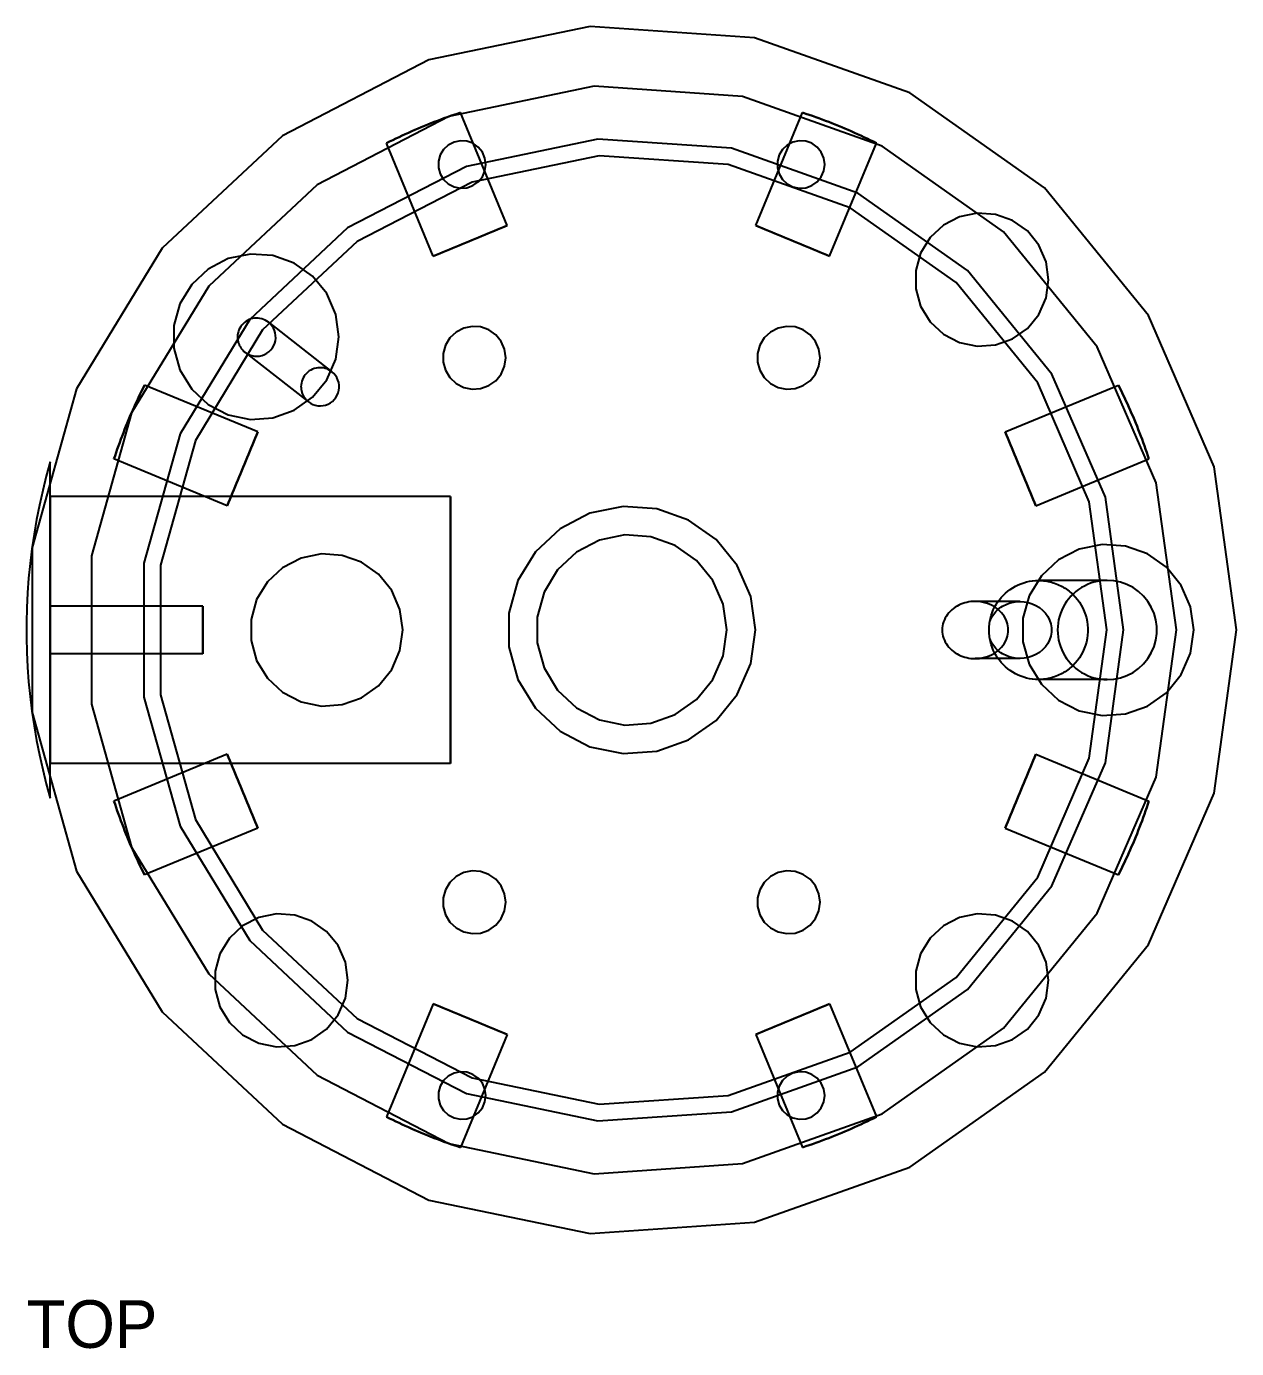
# Model space of a CAD drawing. Header units: millimetres. Extents: x 0 to 278, y -49 to 180.
# Drawn here: x 0 to 63.5, y 86.5 to 155.9 of the extents above; entities that cross this region are included whole.
import ezdxf

# ---------------------------------------------------------------- set-up
doc = ezdxf.new("R2010")
doc.units = ezdxf.units.MM
doc.layers.add('TOP_HIDDEN', color=8, linetype='CONTINUOUS')
doc.layers.add('TOP_VISIBLE', color=7, linetype='Continuous')

msp = doc.modelspace()

# ---------------------------------------------------------------- linework, layer by layer
at = {"layer": 'TOP_HIDDEN'}
for points in [[(63.498, 124.176), (62.32, 132.742), (58.875, 140.673), (53.419, 147.38), (46.355, 152.366), (38.207, 155.262), (29.581, 155.852), (21.115, 154.093), (13.438, 150.115), (7.119, 144.213), (2.626, 136.825), (0.293, 128.499), (0.293, 119.853), (2.626, 111.527), (7.119, 104.139), (13.438, 98.237), (21.115, 94.259), (29.581, 92.5), (38.207, 93.09), (46.355, 95.986), (53.419, 100.972), (58.875, 107.679), (62.32, 115.61), (63.498, 124.176)], [(60.348, 124.176), (59.287, 131.892), (56.184, 139.036), (51.269, 145.078), (44.905, 149.57), (37.566, 152.178), (29.796, 152.709), (22.17, 151.125), (15.255, 147.541), (9.562, 142.225), (5.515, 135.57), (3.414, 128.07), (3.414, 120.282), (5.515, 112.782), (9.562, 106.127), (15.255, 100.811), (22.17, 97.227), (29.796, 95.643), (37.566, 96.174), (44.905, 98.782), (51.269, 103.274), (56.184, 109.316), (59.287, 116.46), (60.348, 124.176)], [(60.348, 124.176), (59.287, 131.892), (56.184, 139.036), (51.269, 145.078), (44.905, 149.57), (37.566, 152.178), (29.796, 152.709), (22.17, 151.125), (15.255, 147.541), (9.562, 142.225), (5.515, 135.57), (3.414, 128.07), (3.414, 120.282), (5.515, 112.782), (9.562, 106.127), (15.255, 100.811), (22.17, 97.227), (29.796, 95.643), (37.566, 96.174), (44.905, 98.782), (51.269, 103.274), (56.184, 109.316), (59.287, 116.46), (60.348, 124.176)], [(60.348, 124.176), (59.287, 131.892), (56.184, 139.036), (51.269, 145.078), (44.905, 149.57), (37.566, 152.178), (29.796, 152.709), (22.17, 151.125), (15.255, 147.541), (9.562, 142.225), (5.515, 135.57), (3.414, 128.07), (3.414, 120.282), (5.515, 112.782), (9.562, 106.127), (15.255, 100.811), (22.17, 97.227), (29.796, 95.643), (37.566, 96.174), (44.905, 98.782), (51.269, 103.274), (56.184, 109.316), (59.287, 116.46), (60.348, 124.176)], [(60.348, 124.176), (59.287, 131.892), (56.184, 139.036), (51.269, 145.078), (44.905, 149.57), (37.566, 152.178), (29.796, 152.709), (22.17, 151.125), (15.255, 147.541), (9.562, 142.225), (5.515, 135.57), (3.414, 128.07), (3.414, 120.282), (5.515, 112.782), (9.562, 106.127), (15.255, 100.811), (22.17, 97.227), (29.796, 95.643), (37.566, 96.174), (44.905, 98.782), (51.269, 103.274), (56.184, 109.316), (59.287, 116.46), (60.348, 124.176)], [(60.348, 124.176), (59.287, 131.892), (56.184, 139.036), (51.269, 145.078), (44.905, 149.57), (37.566, 152.178), (29.796, 152.709), (22.17, 151.125), (15.255, 147.541), (9.562, 142.225), (5.515, 135.57), (3.414, 128.07), (3.414, 120.282), (5.515, 112.782), (9.562, 106.127), (15.255, 100.811), (22.17, 97.227), (29.796, 95.643), (37.566, 96.174), (44.905, 98.782), (51.269, 103.274), (56.184, 109.316), (59.287, 116.46), (60.348, 124.176)], [(60.348, 124.176), (59.287, 131.892), (56.184, 139.036), (51.269, 145.078), (44.905, 149.57), (37.566, 152.178), (29.796, 152.709), (22.17, 151.125), (15.255, 147.541), (9.562, 142.225), (5.515, 135.57), (3.414, 128.07), (3.414, 120.282), (5.515, 112.782), (9.562, 106.127), (15.255, 100.811), (22.17, 97.227), (29.796, 95.643), (37.566, 96.174), (44.905, 98.782), (51.269, 103.274), (56.184, 109.316), (59.287, 116.46), (60.348, 124.176)], [(22.773, 151.331), (22.599, 151.273), (22.426, 151.214), (22.254, 151.154), (22.081, 151.093), (21.91, 151.031), (21.738, 150.967), (21.567, 150.903), (21.397, 150.837), (21.226, 150.77), (21.057, 150.703), (20.887, 150.634), (20.719, 150.564), (20.55, 150.493), (20.382, 150.421), (20.215, 150.348), (20.048, 150.273), (19.881, 150.198), (19.715, 150.122), (19.549, 150.044), (19.384, 149.966), (19.22, 149.886), (19.056, 149.806), (18.892, 149.724)], [(18.892, 149.724), (19.056, 149.806), (19.22, 149.886), (19.384, 149.966), (19.549, 150.044), (19.715, 150.122), (19.881, 150.198), (20.048, 150.273), (20.215, 150.348), (20.382, 150.421), (20.55, 150.493), (20.719, 150.564), (20.887, 150.634), (21.057, 150.703), (21.226, 150.77), (21.397, 150.837), (21.567, 150.903), (21.738, 150.967), (21.91, 151.031), (22.081, 151.093), (22.254, 151.154), (22.426, 151.214), (22.599, 151.273), (22.773, 151.331)], [(25.23, 145.397), (22.773, 151.331)], [(38.265, 145.397), (40.723, 151.331)], [(44.603, 149.724), (44.439, 149.806), (44.275, 149.886), (44.111, 149.966), (43.946, 150.044), (43.78, 150.122), (43.614, 150.198), (43.448, 150.273), (43.281, 150.348), (43.113, 150.421), (42.945, 150.493), (42.777, 150.564), (42.608, 150.634), (42.439, 150.703), (42.269, 150.77), (42.099, 150.837), (41.928, 150.903), (41.757, 150.967), (41.586, 151.031), (41.414, 151.093), (41.242, 151.154), (41.069, 151.214), (40.896, 151.273), (40.723, 151.331)], [(40.723, 151.331), (40.896, 151.273), (41.069, 151.214), (41.242, 151.154), (41.414, 151.093), (41.586, 151.031), (41.757, 150.967), (41.928, 150.903), (42.099, 150.837), (42.269, 150.77), (42.439, 150.703), (42.608, 150.634), (42.777, 150.564), (42.945, 150.493), (43.113, 150.421), (43.281, 150.348), (43.448, 150.273), (43.614, 150.198), (43.78, 150.122), (43.946, 150.044), (44.111, 149.966), (44.275, 149.886), (44.439, 149.806), (44.603, 149.724)], [(57.573, 124.176), (56.615, 131.143), (53.813, 137.594), (49.375, 143.05), (43.629, 147.106), (37.002, 149.461), (29.985, 149.941), (23.099, 148.51), (16.855, 145.274), (11.715, 140.474), (8.061, 134.465), (6.163, 127.692), (6.163, 120.659), (8.061, 113.887), (11.715, 107.878), (16.855, 103.078), (23.099, 99.842), (29.985, 98.411), (37.002, 98.891), (43.629, 101.246), (49.375, 105.302), (53.813, 110.758), (56.615, 117.208), (57.573, 124.176)], [(57.573, 124.176), (56.615, 131.143), (53.813, 137.594), (49.375, 143.05), (43.629, 147.106), (37.002, 149.461), (29.985, 149.941), (23.099, 148.51), (16.855, 145.274), (11.715, 140.474), (8.061, 134.465), (6.163, 127.692), (6.163, 120.659), (8.061, 113.887), (11.715, 107.878), (16.855, 103.078), (23.099, 99.842), (29.985, 98.411), (37.002, 98.891), (43.629, 101.246), (49.375, 105.302), (53.813, 110.758), (56.615, 117.208), (57.573, 124.176)], [(57.573, 124.176), (56.615, 131.143), (53.813, 137.594), (49.375, 143.05), (43.629, 147.106), (37.002, 149.461), (29.985, 149.941), (23.099, 148.51), (16.855, 145.274), (11.715, 140.474), (8.061, 134.465), (6.163, 127.692), (6.163, 120.659), (8.061, 113.887), (11.715, 107.878), (16.855, 103.078), (23.099, 99.842), (29.985, 98.411), (37.002, 98.891), (43.629, 101.246), (49.375, 105.302), (53.813, 110.758), (56.615, 117.208), (57.573, 124.176)], [(57.573, 124.176), (56.615, 131.143), (53.813, 137.594), (49.375, 143.05), (43.629, 147.106), (37.002, 149.461), (29.985, 149.941), (23.099, 148.51), (16.855, 145.274), (11.715, 140.474), (8.061, 134.465), (6.163, 127.692), (6.163, 120.659), (8.061, 113.887), (11.715, 107.878), (16.855, 103.078), (23.099, 99.842), (29.985, 98.411), (37.002, 98.891), (43.629, 101.246), (49.375, 105.302), (53.813, 110.758), (56.615, 117.208), (57.573, 124.176)], [(21.35, 143.79), (18.892, 149.724)], [(24.105, 148.608), (24.059, 148.945), (23.923, 149.257), (23.708, 149.522), (23.43, 149.718), (23.109, 149.832), (22.77, 149.855), (22.436, 149.786), (22.134, 149.629), (21.885, 149.397), (21.709, 149.106), (21.617, 148.778), (21.617, 148.438), (21.709, 148.11), (21.885, 147.819), (22.134, 147.587), (22.436, 147.43), (22.77, 147.361), (23.109, 147.384), (23.43, 147.498), (23.708, 147.694), (23.923, 147.959), (24.059, 148.271), (24.105, 148.608)], [(41.89, 148.608), (41.844, 148.945), (41.708, 149.257), (41.493, 149.522), (41.215, 149.718), (40.894, 149.832), (40.555, 149.855), (40.222, 149.786), (39.919, 149.629), (39.671, 149.397), (39.494, 149.106), (39.402, 148.778), (39.402, 148.438), (39.494, 148.11), (39.671, 147.819), (39.919, 147.587), (40.222, 147.43), (40.555, 147.361), (40.894, 147.384), (41.215, 147.498), (41.493, 147.694), (41.708, 147.959), (41.844, 148.271), (41.89, 148.608)], [(42.145, 143.79), (44.603, 149.724)], [(56.698, 124.176), (55.772, 130.907), (53.065, 137.14), (48.777, 142.41), (43.226, 146.329), (36.824, 148.604), (30.045, 149.068), (23.392, 147.685), (17.359, 144.559), (12.394, 139.922), (8.863, 134.116), (7.03, 127.573), (7.03, 120.779), (8.863, 114.236), (12.394, 108.43), (17.359, 103.793), (23.392, 100.667), (30.045, 99.284), (36.824, 99.748), (43.226, 102.023), (48.777, 105.942), (53.065, 111.212), (55.772, 117.445), (56.698, 124.176)], [(56.698, 124.176), (55.772, 130.907), (53.065, 137.14), (48.777, 142.41), (43.226, 146.329), (36.824, 148.604), (30.045, 149.068), (23.392, 147.685), (17.359, 144.559), (12.394, 139.922), (8.863, 134.116), (7.03, 127.573), (7.03, 120.779), (8.863, 114.236), (12.394, 108.43), (17.359, 103.793), (23.392, 100.667), (30.045, 99.284), (36.824, 99.748), (43.226, 102.023), (48.777, 105.942), (53.065, 111.212), (55.772, 117.445), (56.698, 124.176)], [(53.632, 142.561), (53.503, 143.505), (53.123, 144.379), (52.521, 145.119), (51.743, 145.668), (50.844, 145.988), (49.894, 146.053), (48.96, 145.859), (48.114, 145.42), (47.417, 144.77), (46.922, 143.955), (46.665, 143.037), (46.665, 142.084), (46.922, 141.166), (47.417, 140.352), (48.114, 139.701), (48.96, 139.263), (49.894, 139.069), (50.844, 139.134), (51.743, 139.453), (52.521, 140.003), (53.123, 140.742), (53.503, 141.616), (53.632, 142.561)], [(25.23, 145.397), (25.062, 145.327), (24.893, 145.258), (24.724, 145.188), (24.556, 145.118), (24.387, 145.048), (24.218, 144.978), (24.05, 144.908), (23.881, 144.838), (23.712, 144.768), (23.543, 144.699), (23.375, 144.629), (23.206, 144.559), (23.037, 144.489), (22.869, 144.419), (22.7, 144.349), (22.531, 144.279), (22.362, 144.209), (22.194, 144.139), (22.025, 144.07), (21.856, 144), (21.688, 143.93), (21.519, 143.86), (21.35, 143.79)], [(21.35, 143.79), (21.519, 143.86), (21.688, 143.93), (21.856, 144), (22.025, 144.07), (22.194, 144.139), (22.362, 144.209), (22.531, 144.279), (22.7, 144.349), (22.869, 144.419), (23.037, 144.489), (23.206, 144.559), (23.375, 144.629), (23.543, 144.699), (23.712, 144.768), (23.881, 144.838), (24.05, 144.908), (24.218, 144.978), (24.387, 145.048), (24.556, 145.118), (24.724, 145.188), (24.893, 145.258), (25.062, 145.327), (25.23, 145.397)], [(42.145, 143.79), (41.976, 143.86), (41.808, 143.93), (41.639, 144), (41.47, 144.07), (41.302, 144.139), (41.133, 144.209), (40.964, 144.279), (40.795, 144.349), (40.627, 144.419), (40.458, 144.489), (40.289, 144.559), (40.121, 144.629), (39.952, 144.699), (39.783, 144.768), (39.614, 144.838), (39.446, 144.908), (39.277, 144.978), (39.108, 145.048), (38.94, 145.118), (38.771, 145.188), (38.602, 145.258), (38.433, 145.327), (38.265, 145.397)], [(38.265, 145.397), (38.433, 145.327), (38.602, 145.258), (38.771, 145.188), (38.94, 145.118), (39.108, 145.048), (39.277, 144.978), (39.446, 144.908), (39.614, 144.838), (39.783, 144.768), (39.952, 144.699), (40.121, 144.629), (40.289, 144.559), (40.458, 144.489), (40.627, 144.419), (40.795, 144.349), (40.964, 144.279), (41.133, 144.209), (41.302, 144.139), (41.47, 144.07), (41.639, 144), (41.808, 143.93), (41.976, 143.86), (42.145, 143.79)], [(16.397, 139.568), (16.236, 140.741), (15.764, 141.828), (15.016, 142.747), (14.049, 143.43), (12.932, 143.827), (11.75, 143.907), (10.591, 143.666), (9.539, 143.121), (8.673, 142.313), (8.057, 141.301), (7.738, 140.16), (7.738, 138.975), (8.057, 137.834), (8.673, 136.822), (9.539, 136.014), (10.591, 135.469), (11.75, 135.228), (12.932, 135.309), (14.049, 135.705), (15.016, 136.388), (15.764, 137.307), (16.236, 138.394), (16.397, 139.568)], [(12.694, 140.331), (16.024, 137.73)], [(25.148, 138.465), (25.086, 138.911), (24.907, 139.323), (24.624, 139.671), (24.257, 139.93), (23.833, 140.081), (23.385, 140.112), (22.945, 140.02), (22.546, 139.813), (22.218, 139.507), (21.984, 139.123), (21.863, 138.69), (21.863, 138.241), (21.984, 137.808), (22.218, 137.424), (22.546, 137.117), (22.945, 136.911), (23.385, 136.819), (23.833, 136.85), (24.257, 137), (24.624, 137.26), (24.907, 137.608), (25.086, 138.02), (25.148, 138.465)], [(41.648, 138.465), (41.586, 138.911), (41.407, 139.323), (41.124, 139.671), (40.757, 139.93), (40.333, 140.081), (39.885, 140.112), (39.445, 140.02), (39.046, 139.813), (38.718, 139.507), (38.484, 139.123), (38.363, 138.69), (38.363, 138.241), (38.484, 137.808), (38.718, 137.424), (39.046, 137.117), (39.445, 136.911), (39.885, 136.819), (40.333, 136.85), (40.757, 137), (41.124, 137.26), (41.407, 137.608), (41.586, 138.02), (41.648, 138.465)], [(11.463, 138.755), (14.793, 136.154)], [(16.024, 137.73), (15.945, 137.786), (15.86, 137.834), (15.772, 137.874), (15.68, 137.905), (15.585, 137.927), (15.489, 137.939), (15.392, 137.943), (15.295, 137.937), (15.199, 137.921), (15.105, 137.897), (15.014, 137.863), (14.926, 137.821), (14.843, 137.77), (14.766, 137.712), (14.694, 137.646), (14.629, 137.573), (14.572, 137.495), (14.522, 137.412), (14.481, 137.324), (14.449, 137.232), (14.425, 137.138), (14.411, 137.042), (14.406, 136.945)], [(14.793, 136.154), (14.906, 136.077), (15.028, 136.016), (15.158, 135.973), (15.292, 135.948), (15.429, 135.941), (15.565, 135.952), (15.698, 135.982), (15.826, 136.03), (15.947, 136.096), (16.057, 136.176), (16.155, 136.272), (16.239, 136.379), (16.308, 136.498), (16.359, 136.624), (16.394, 136.756), (16.409, 136.892), (16.406, 137.029), (16.385, 137.164), (16.345, 137.295), (16.288, 137.419), (16.214, 137.534), (16.126, 137.638), (16.024, 137.73)], [(4.592, 133.151), (4.65, 133.324), (4.709, 133.497), (4.769, 133.67), (4.831, 133.842), (4.893, 134.014), (4.956, 134.185), (5.021, 134.356), (5.086, 134.527), (5.153, 134.697), (5.221, 134.867), (5.29, 135.036), (5.36, 135.205), (5.431, 135.374), (5.503, 135.541), (5.576, 135.709), (5.65, 135.876), (5.726, 136.043), (5.802, 136.209), (5.879, 136.374), (5.958, 136.539), (6.037, 136.704), (6.118, 136.868), (6.2, 137.031)], [(6.2, 137.031), (6.118, 136.868), (6.037, 136.704), (5.958, 136.539), (5.879, 136.374), (5.802, 136.209), (5.726, 136.043), (5.65, 135.876), (5.576, 135.709), (5.503, 135.541), (5.431, 135.374), (5.36, 135.205), (5.29, 135.036), (5.221, 134.867), (5.153, 134.697), (5.086, 134.527), (5.021, 134.356), (4.956, 134.185), (4.893, 134.014), (4.831, 133.842), (4.769, 133.67), (4.709, 133.497), (4.65, 133.324), (4.592, 133.151)], [(12.134, 134.573), (6.2, 137.031)], [(14.406, 136.945), (14.407, 136.905), (14.41, 136.865), (14.414, 136.826), (14.419, 136.787), (14.426, 136.748), (14.435, 136.709), (14.445, 136.671), (14.456, 136.633), (14.469, 136.595), (14.484, 136.559), (14.5, 136.522), (14.517, 136.487), (14.536, 136.452), (14.556, 136.418), (14.578, 136.385), (14.6, 136.352), (14.624, 136.321), (14.65, 136.29), (14.676, 136.261), (14.704, 136.232), (14.732, 136.205), (14.762, 136.179), (14.793, 136.154)], [(51.362, 134.573), (57.296, 137.031)], [(57.296, 137.031), (57.377, 136.868), (57.458, 136.704), (57.537, 136.539), (57.616, 136.374), (57.693, 136.209), (57.77, 136.043), (57.845, 135.876), (57.919, 135.709), (57.992, 135.541), (58.064, 135.374), (58.135, 135.205), (58.205, 135.036), (58.274, 134.867), (58.342, 134.697), (58.409, 134.527), (58.474, 134.356), (58.539, 134.185), (58.602, 134.014), (58.665, 133.842), (58.726, 133.67), (58.786, 133.497), (58.845, 133.324), (58.903, 133.151)], [(58.903, 133.151), (58.845, 133.324), (58.786, 133.497), (58.726, 133.67), (58.665, 133.842), (58.602, 134.014), (58.539, 134.185), (58.474, 134.356), (58.409, 134.527), (58.342, 134.697), (58.274, 134.867), (58.205, 135.036), (58.135, 135.205), (58.064, 135.374), (57.992, 135.541), (57.919, 135.709), (57.845, 135.876), (57.77, 136.043), (57.693, 136.209), (57.616, 136.374), (57.537, 136.539), (57.458, 136.704), (57.377, 136.868), (57.296, 137.031)], [(10.526, 130.693), (10.596, 130.862), (10.666, 131.031), (10.736, 131.199), (10.806, 131.368), (10.876, 131.537), (10.946, 131.705), (11.015, 131.874), (11.085, 132.043), (11.155, 132.212), (11.225, 132.38), (11.295, 132.549), (11.365, 132.718), (11.435, 132.886), (11.505, 133.055), (11.574, 133.224), (11.644, 133.392), (11.714, 133.561), (11.784, 133.73), (11.854, 133.899), (11.924, 134.067), (11.994, 134.236), (12.064, 134.405), (12.134, 134.573)], [(12.134, 134.573), (12.064, 134.405), (11.994, 134.236), (11.924, 134.067), (11.854, 133.899), (11.784, 133.73), (11.714, 133.561), (11.644, 133.392), (11.574, 133.224), (11.505, 133.055), (11.435, 132.886), (11.365, 132.718), (11.295, 132.549), (11.225, 132.38), (11.155, 132.212), (11.085, 132.043), (11.015, 131.874), (10.946, 131.705), (10.876, 131.537), (10.806, 131.368), (10.736, 131.199), (10.666, 131.031), (10.596, 130.862), (10.526, 130.693)], [(51.362, 134.573), (51.432, 134.405), (51.501, 134.236), (51.571, 134.067), (51.641, 133.899), (51.711, 133.73), (51.781, 133.561), (51.851, 133.392), (51.921, 133.224), (51.991, 133.055), (52.061, 132.886), (52.13, 132.718), (52.2, 132.549), (52.27, 132.38), (52.34, 132.212), (52.41, 132.043), (52.48, 131.874), (52.55, 131.705), (52.62, 131.537), (52.689, 131.368), (52.759, 131.199), (52.829, 131.031), (52.899, 130.862), (52.969, 130.693)], [(52.969, 130.693), (52.899, 130.862), (52.829, 131.031), (52.759, 131.199), (52.689, 131.368), (52.62, 131.537), (52.55, 131.705), (52.48, 131.874), (52.41, 132.043), (52.34, 132.212), (52.27, 132.38), (52.2, 132.549), (52.13, 132.718), (52.061, 132.886), (51.991, 133.055), (51.921, 133.224), (51.851, 133.392), (51.781, 133.561), (51.711, 133.73), (51.641, 133.899), (51.571, 134.067), (51.501, 134.236), (51.432, 134.405), (51.362, 134.573)], [(1.248, 132.997), (1.041, 132.248), (0.852, 131.494), (0.683, 130.735), (0.531, 129.973), (0.399, 129.207), (0.285, 128.438), (0.19, 127.667), (0.114, 126.893), (0.057, 126.118), (0.019, 125.342), (0, 124.565), (0, 123.787), (0.019, 123.01), (0.057, 122.234), (0.114, 121.459), (0.19, 120.685), (0.285, 119.914), (0.399, 119.145), (0.531, 118.379), (0.683, 117.617), (0.852, 116.858), (1.041, 116.104), (1.248, 115.355)], [(1.248, 132.997), (1.041, 132.248), (0.852, 131.494), (0.683, 130.735), (0.531, 129.973), (0.399, 129.207), (0.285, 128.438), (0.19, 127.667), (0.114, 126.893), (0.057, 126.118), (0.019, 125.342), (0, 124.565), (0, 123.787), (0.019, 123.01), (0.057, 122.234), (0.114, 121.459), (0.19, 120.685), (0.285, 119.914), (0.399, 119.145), (0.531, 118.379), (0.683, 117.617), (0.852, 116.858), (1.041, 116.104), (1.248, 115.355)], [(1.248, 115.355), (1.248, 132.997)], [(1.248, 115.355), (1.248, 132.997)], [(10.526, 130.693), (4.592, 133.151)], [(52.969, 130.693), (58.903, 133.151)], [(1.248, 117.176), (1.248, 117.785), (1.248, 118.393), (1.248, 119.002), (1.248, 119.611), (1.248, 120.219), (1.248, 120.828), (1.248, 121.437), (1.248, 122.046), (1.248, 122.654), (1.248, 123.263), (1.248, 123.872), (1.248, 124.48), (1.248, 125.089), (1.248, 125.698), (1.248, 126.306), (1.248, 126.915), (1.248, 127.524), (1.248, 128.133), (1.248, 128.741), (1.248, 129.35), (1.248, 129.959), (1.248, 130.567), (1.248, 131.176)], [(1.248, 131.176), (1.248, 130.567), (1.248, 129.959), (1.248, 129.35), (1.248, 128.741), (1.248, 128.133), (1.248, 127.524), (1.248, 126.915), (1.248, 126.306), (1.248, 125.698), (1.248, 125.089), (1.248, 124.48), (1.248, 123.872), (1.248, 123.263), (1.248, 122.654), (1.248, 122.046), (1.248, 121.437), (1.248, 120.828), (1.248, 120.219), (1.248, 119.611), (1.248, 119.002), (1.248, 118.393), (1.248, 117.785), (1.248, 117.176)], [(22.248, 131.176), (1.248, 131.176)], [(22.248, 117.176), (22.248, 117.785), (22.248, 118.393), (22.248, 119.002), (22.248, 119.611), (22.248, 120.219), (22.248, 120.828), (22.248, 121.437), (22.248, 122.046), (22.248, 122.654), (22.248, 123.263), (22.248, 123.872), (22.248, 124.48), (22.248, 125.089), (22.248, 125.698), (22.248, 126.306), (22.248, 126.915), (22.248, 127.524), (22.248, 128.133), (22.248, 128.741), (22.248, 129.35), (22.248, 129.959), (22.248, 130.567), (22.248, 131.176)], [(22.248, 131.176), (22.248, 130.567), (22.248, 129.959), (22.248, 129.35), (22.248, 128.741), (22.248, 128.133), (22.248, 127.524), (22.248, 126.915), (22.248, 126.306), (22.248, 125.698), (22.248, 125.089), (22.248, 124.48), (22.248, 123.872), (22.248, 123.263), (22.248, 122.654), (22.248, 122.046), (22.248, 121.437), (22.248, 120.828), (22.248, 120.219), (22.248, 119.611), (22.248, 119.002), (22.248, 118.393), (22.248, 117.785), (22.248, 117.176)], [(38.248, 124.176), (38.007, 125.93), (37.301, 127.553), (36.184, 128.926), (34.738, 129.947), (33.07, 130.54), (31.304, 130.661), (29.571, 130.301), (27.999, 129.486), (26.705, 128.278), (25.786, 126.766), (25.308, 125.061), (25.308, 123.291), (25.786, 121.586), (26.705, 120.074), (27.999, 118.866), (29.571, 118.051), (31.304, 117.691), (33.07, 117.812), (34.738, 118.405), (36.184, 119.426), (37.301, 120.799), (38.007, 122.422), (38.248, 124.176)], [(38.248, 124.176), (38.007, 125.93), (37.301, 127.553), (36.184, 128.926), (34.738, 129.947), (33.07, 130.54), (31.304, 130.661), (29.571, 130.301), (27.999, 129.486), (26.705, 128.278), (25.786, 126.766), (25.308, 125.061), (25.308, 123.291), (25.786, 121.586), (26.705, 120.074), (27.999, 118.866), (29.571, 118.051), (31.304, 117.691), (33.07, 117.812), (34.738, 118.405), (36.184, 119.426), (37.301, 120.799), (38.007, 122.422), (38.248, 124.176)], [(36.748, 124.176), (36.562, 125.525), (36.02, 126.774), (35.16, 127.83), (34.048, 128.615), (32.765, 129.071), (31.406, 129.164), (30.073, 128.887), (28.864, 128.261), (27.869, 127.331), (27.162, 126.168), (26.794, 124.857), (26.794, 123.495), (27.162, 122.184), (27.869, 121.021), (28.864, 120.091), (30.073, 119.465), (31.406, 119.188), (32.765, 119.281), (34.048, 119.737), (35.16, 120.522), (36.02, 121.578), (36.562, 122.827), (36.748, 124.176)], [(61.248, 124.176), (61.081, 125.39), (60.593, 126.514), (59.819, 127.465), (58.818, 128.171), (57.663, 128.582), (56.441, 128.665), (55.241, 128.416), (54.153, 127.852), (53.257, 127.016), (52.62, 125.969), (52.29, 124.789), (52.29, 123.563), (52.62, 122.383), (53.257, 121.336), (54.153, 120.5), (55.241, 119.936), (56.441, 119.686), (57.663, 119.77), (58.818, 120.18), (59.819, 120.887), (60.593, 121.838), (61.081, 122.962), (61.248, 124.176)], [(50.549, 124.623), (50.581, 124.778), (50.622, 124.93), (50.672, 125.08), (50.731, 125.226), (50.799, 125.368), (50.876, 125.506), (50.96, 125.639), (51.053, 125.767), (51.153, 125.889), (51.26, 126.005), (51.374, 126.114), (51.495, 126.215), (51.622, 126.31), (51.754, 126.396), (51.891, 126.474), (52.032, 126.544), (52.178, 126.605), (52.327, 126.657), (52.479, 126.699), (52.633, 126.733), (52.789, 126.757), (52.946, 126.771), (53.104, 126.776)], [(53.104, 126.776), (53.19, 126.775), (53.277, 126.77), (53.363, 126.763), (53.449, 126.753), (53.534, 126.74), (53.619, 126.724), (53.704, 126.705), (53.787, 126.684), (53.87, 126.66), (53.953, 126.633), (54.034, 126.603), (54.114, 126.571), (54.193, 126.535), (54.271, 126.498), (54.347, 126.457), (54.423, 126.415), (54.496, 126.369), (54.568, 126.322), (54.639, 126.271), (54.708, 126.219), (54.775, 126.164), (54.84, 126.107), (54.903, 126.048)], [(56.712, 126.776), (53.104, 126.776)], [(49.784, 125.676), (49.673, 125.673), (49.563, 125.664), (49.454, 125.649), (49.345, 125.627), (49.238, 125.6), (49.133, 125.566), (49.03, 125.526), (48.929, 125.481), (48.831, 125.429), (48.737, 125.371), (48.647, 125.308), (48.561, 125.238), (48.48, 125.163), (48.404, 125.083), (48.334, 124.997), (48.271, 124.907), (48.215, 124.812), (48.166, 124.712), (48.125, 124.61), (48.093, 124.504), (48.07, 124.396), (48.056, 124.286), (48.051, 124.176)], [(49.784, 122.676), (50.004, 122.688), (50.222, 122.725), (50.434, 122.786), (50.638, 122.871), (50.83, 122.981), (51.006, 123.114), (51.163, 123.269), (51.296, 123.445), (51.401, 123.64), (51.474, 123.848), (51.511, 124.066), (51.511, 124.286), (51.474, 124.504), (51.401, 124.712), (51.296, 124.907), (51.163, 125.083), (51.006, 125.238), (50.83, 125.371), (50.638, 125.481), (50.434, 125.566), (50.222, 125.627), (50.004, 125.664), (49.784, 125.676)], [(52.136, 125.676), (49.784, 125.676)], [(50.549, 124.623), (50.582, 124.705), (50.618, 124.785), (50.659, 124.864), (50.706, 124.938), (50.756, 125.011), (50.811, 125.08), (50.87, 125.146), (50.931, 125.209), (50.997, 125.267), (51.066, 125.322), (51.137, 125.374), (51.212, 125.421), (51.288, 125.466), (51.367, 125.505), (51.448, 125.54), (51.53, 125.572), (51.614, 125.599), (51.699, 125.623), (51.786, 125.641), (51.873, 125.656), (51.96, 125.667), (52.048, 125.672), (52.136, 125.676)], [(52.136, 125.676), (52.351, 125.654), (52.563, 125.62), (52.769, 125.556), (52.964, 125.467), (53.152, 125.361), (53.315, 125.221), (53.466, 125.068), (53.589, 124.891), (53.684, 124.699), (53.759, 124.497), (53.786, 124.283), (53.786, 124.069), (53.759, 123.855), (53.684, 123.653), (53.589, 123.461), (53.466, 123.284), (53.315, 123.131), (53.152, 122.991), (52.964, 122.885), (52.769, 122.796), (52.563, 122.731), (52.351, 122.698), (52.136, 122.676)], [(1.248, 122.926), (1.248, 123.035), (1.248, 123.143), (1.248, 123.252), (1.248, 123.361), (1.248, 123.469), (1.248, 123.578), (1.248, 123.687), (1.248, 123.796), (1.248, 123.904), (1.248, 124.013), (1.248, 124.122), (1.248, 124.23), (1.248, 124.339), (1.248, 124.448), (1.248, 124.556), (1.248, 124.665), (1.248, 124.774), (1.248, 124.883), (1.248, 124.991), (1.248, 125.1), (1.248, 125.209), (1.248, 125.317), (1.248, 125.426)], [(1.248, 125.426), (1.248, 125.317), (1.248, 125.209), (1.248, 125.1), (1.248, 124.991), (1.248, 124.883), (1.248, 124.774), (1.248, 124.665), (1.248, 124.556), (1.248, 124.448), (1.248, 124.339), (1.248, 124.23), (1.248, 124.122), (1.248, 124.013), (1.248, 123.904), (1.248, 123.796), (1.248, 123.687), (1.248, 123.578), (1.248, 123.469), (1.248, 123.361), (1.248, 123.252), (1.248, 123.143), (1.248, 123.035), (1.248, 122.926)], [(1.248, 122.926), (1.248, 123.035), (1.248, 123.143), (1.248, 123.252), (1.248, 123.361), (1.248, 123.469), (1.248, 123.578), (1.248, 123.687), (1.248, 123.796), (1.248, 123.904), (1.248, 124.013), (1.248, 124.122), (1.248, 124.23), (1.248, 124.339), (1.248, 124.448), (1.248, 124.556), (1.248, 124.665), (1.248, 124.774), (1.248, 124.883), (1.248, 124.991), (1.248, 125.1), (1.248, 125.209), (1.248, 125.317), (1.248, 125.426)], [(1.248, 125.426), (1.248, 125.317), (1.248, 125.209), (1.248, 125.1), (1.248, 124.991), (1.248, 124.883), (1.248, 124.774), (1.248, 124.665), (1.248, 124.556), (1.248, 124.448), (1.248, 124.339), (1.248, 124.23), (1.248, 124.122), (1.248, 124.013), (1.248, 123.904), (1.248, 123.796), (1.248, 123.687), (1.248, 123.578), (1.248, 123.469), (1.248, 123.361), (1.248, 123.252), (1.248, 123.143), (1.248, 123.035), (1.248, 122.926)], [(9.248, 125.426), (1.248, 125.426)], [(9.248, 125.426), (1.248, 125.426)], [(9.248, 122.926), (9.248, 123.035), (9.248, 123.143), (9.248, 123.252), (9.248, 123.361), (9.248, 123.469), (9.248, 123.578), (9.248, 123.687), (9.248, 123.796), (9.248, 123.904), (9.248, 124.013), (9.248, 124.122), (9.248, 124.23), (9.248, 124.339), (9.248, 124.448), (9.248, 124.556), (9.248, 124.665), (9.248, 124.774), (9.248, 124.883), (9.248, 124.991), (9.248, 125.1), (9.248, 125.209), (9.248, 125.317), (9.248, 125.426)], [(9.248, 125.426), (9.248, 125.317), (9.248, 125.209), (9.248, 125.1), (9.248, 124.991), (9.248, 124.883), (9.248, 124.774), (9.248, 124.665), (9.248, 124.556), (9.248, 124.448), (9.248, 124.339), (9.248, 124.23), (9.248, 124.122), (9.248, 124.013), (9.248, 123.904), (9.248, 123.796), (9.248, 123.687), (9.248, 123.578), (9.248, 123.469), (9.248, 123.361), (9.248, 123.252), (9.248, 123.143), (9.248, 123.035), (9.248, 122.926)], [(9.248, 122.926), (9.248, 123.035), (9.248, 123.143), (9.248, 123.252), (9.248, 123.361), (9.248, 123.469), (9.248, 123.578), (9.248, 123.687), (9.248, 123.796), (9.248, 123.904), (9.248, 124.013), (9.248, 124.122), (9.248, 124.23), (9.248, 124.339), (9.248, 124.448), (9.248, 124.556), (9.248, 124.665), (9.248, 124.774), (9.248, 124.883), (9.248, 124.991), (9.248, 125.1), (9.248, 125.209), (9.248, 125.317), (9.248, 125.426)], [(9.248, 125.426), (9.248, 125.317), (9.248, 125.209), (9.248, 125.1), (9.248, 124.991), (9.248, 124.883), (9.248, 124.774), (9.248, 124.665), (9.248, 124.556), (9.248, 124.448), (9.248, 124.339), (9.248, 124.23), (9.248, 124.122), (9.248, 124.013), (9.248, 123.904), (9.248, 123.796), (9.248, 123.687), (9.248, 123.578), (9.248, 123.469), (9.248, 123.361), (9.248, 123.252), (9.248, 123.143), (9.248, 123.035), (9.248, 122.926)], [(50.516, 124.176), (50.516, 124.195), (50.516, 124.215), (50.516, 124.235), (50.517, 124.254), (50.517, 124.274), (50.518, 124.293), (50.519, 124.313), (50.52, 124.332), (50.521, 124.351), (50.522, 124.371), (50.524, 124.39), (50.525, 124.41), (50.527, 124.429), (50.528, 124.449), (50.53, 124.468), (50.532, 124.488), (50.534, 124.507), (50.536, 124.526), (50.539, 124.546), (50.541, 124.565), (50.544, 124.584), (50.546, 124.604), (50.549, 124.623)], [(48.051, 124.176), (48.056, 124.066), (48.07, 123.956), (48.093, 123.848), (48.125, 123.742), (48.166, 123.64), (48.215, 123.54), (48.271, 123.445), (48.334, 123.355), (48.404, 123.269), (48.48, 123.189), (48.561, 123.114), (48.647, 123.044), (48.737, 122.981), (48.831, 122.923), (48.929, 122.871), (49.03, 122.826), (49.133, 122.786), (49.238, 122.752), (49.345, 122.725), (49.454, 122.703), (49.563, 122.688), (49.673, 122.679), (49.784, 122.676)], [(50.549, 123.729), (50.546, 123.748), (50.544, 123.767), (50.541, 123.787), (50.539, 123.806), (50.536, 123.826), (50.534, 123.845), (50.532, 123.864), (50.53, 123.884), (50.528, 123.903), (50.527, 123.923), (50.525, 123.942), (50.524, 123.962), (50.522, 123.981), (50.521, 124), (50.52, 124.02), (50.519, 124.039), (50.518, 124.059), (50.517, 124.078), (50.517, 124.098), (50.516, 124.117), (50.516, 124.137), (50.516, 124.156), (50.516, 124.176)], [(52.136, 122.676), (52.048, 122.68), (51.96, 122.685), (51.873, 122.696), (51.786, 122.711), (51.699, 122.729), (51.614, 122.753), (51.53, 122.78), (51.448, 122.812), (51.367, 122.847), (51.288, 122.886), (51.212, 122.931), (51.137, 122.978), (51.066, 123.03), (50.997, 123.085), (50.931, 123.143), (50.87, 123.206), (50.811, 123.272), (50.756, 123.341), (50.706, 123.414), (50.659, 123.488), (50.618, 123.567), (50.582, 123.647), (50.549, 123.729)], [(53.104, 121.576), (52.946, 121.581), (52.789, 121.595), (52.633, 121.619), (52.479, 121.653), (52.327, 121.695), (52.178, 121.747), (52.032, 121.808), (51.891, 121.878), (51.754, 121.956), (51.622, 122.042), (51.495, 122.137), (51.374, 122.238), (51.26, 122.347), (51.153, 122.463), (51.053, 122.585), (50.96, 122.713), (50.876, 122.846), (50.799, 122.984), (50.731, 123.126), (50.672, 123.272), (50.622, 123.422), (50.581, 123.574), (50.549, 123.729)], [(9.248, 122.926), (1.248, 122.926)], [(9.248, 122.926), (1.248, 122.926)], [(52.136, 122.676), (49.784, 122.676)], [(54.903, 122.304), (54.84, 122.245), (54.775, 122.188), (54.708, 122.133), (54.639, 122.081), (54.568, 122.03), (54.496, 121.983), (54.423, 121.937), (54.347, 121.895), (54.271, 121.854), (54.193, 121.817), (54.114, 121.781), (54.034, 121.749), (53.953, 121.719), (53.87, 121.692), (53.787, 121.668), (53.704, 121.647), (53.619, 121.628), (53.534, 121.612), (53.449, 121.599), (53.363, 121.589), (53.277, 121.582), (53.19, 121.577), (53.104, 121.576)], [(56.712, 121.576), (53.104, 121.576)], [(10.526, 117.659), (4.592, 115.201)], [(12.134, 113.779), (12.064, 113.947), (11.994, 114.116), (11.924, 114.285), (11.854, 114.453), (11.784, 114.622), (11.714, 114.791), (11.644, 114.959), (11.574, 115.128), (11.505, 115.297), (11.435, 115.466), (11.365, 115.634), (11.295, 115.803), (11.225, 115.972), (11.155, 116.14), (11.085, 116.309), (11.015, 116.478), (10.946, 116.647), (10.876, 116.815), (10.806, 116.984), (10.736, 117.153), (10.666, 117.321), (10.596, 117.49), (10.526, 117.659)], [(10.526, 117.659), (10.596, 117.49), (10.666, 117.321), (10.736, 117.153), (10.806, 116.984), (10.876, 116.815), (10.946, 116.647), (11.015, 116.478), (11.085, 116.309), (11.155, 116.14), (11.225, 115.972), (11.295, 115.803), (11.365, 115.634), (11.435, 115.466), (11.505, 115.297), (11.574, 115.128), (11.644, 114.959), (11.714, 114.791), (11.784, 114.622), (11.854, 114.453), (11.924, 114.285), (11.994, 114.116), (12.064, 113.947), (12.134, 113.779)], [(52.969, 117.659), (52.899, 117.49), (52.829, 117.321), (52.759, 117.153), (52.689, 116.984), (52.62, 116.815), (52.55, 116.647), (52.48, 116.478), (52.41, 116.309), (52.34, 116.14), (52.27, 115.972), (52.2, 115.803), (52.13, 115.634), (52.061, 115.466), (51.991, 115.297), (51.921, 115.128), (51.851, 114.959), (51.781, 114.791), (51.711, 114.622), (51.641, 114.453), (51.571, 114.285), (51.501, 114.116), (51.432, 113.947), (51.362, 113.779)], [(51.362, 113.779), (51.432, 113.947), (51.501, 114.116), (51.571, 114.285), (51.641, 114.453), (51.711, 114.622), (51.781, 114.791), (51.851, 114.959), (51.921, 115.128), (51.991, 115.297), (52.061, 115.466), (52.13, 115.634), (52.2, 115.803), (52.27, 115.972), (52.34, 116.14), (52.41, 116.309), (52.48, 116.478), (52.55, 116.647), (52.62, 116.815), (52.689, 116.984), (52.759, 117.153), (52.829, 117.321), (52.899, 117.49), (52.969, 117.659)], [(52.969, 117.659), (58.903, 115.201)], [(22.248, 117.176), (1.248, 117.176)], [(6.2, 111.321), (6.118, 111.484), (6.037, 111.648), (5.958, 111.813), (5.879, 111.978), (5.802, 112.143), (5.726, 112.309), (5.65, 112.476), (5.576, 112.643), (5.503, 112.811), (5.431, 112.978), (5.36, 113.147), (5.29, 113.316), (5.221, 113.485), (5.153, 113.655), (5.086, 113.825), (5.021, 113.996), (4.956, 114.167), (4.893, 114.338), (4.831, 114.51), (4.769, 114.682), (4.709, 114.855), (4.65, 115.028), (4.592, 115.201)], [(4.592, 115.201), (4.65, 115.028), (4.709, 114.855), (4.769, 114.682), (4.831, 114.51), (4.893, 114.338), (4.956, 114.167), (5.021, 113.996), (5.086, 113.825), (5.153, 113.655), (5.221, 113.485), (5.29, 113.316), (5.36, 113.147), (5.431, 112.978), (5.503, 112.811), (5.576, 112.643), (5.65, 112.476), (5.726, 112.309), (5.802, 112.143), (5.879, 111.978), (5.958, 111.813), (6.037, 111.648), (6.118, 111.484), (6.2, 111.321)], [(58.903, 115.201), (58.845, 115.028), (58.786, 114.855), (58.726, 114.682), (58.665, 114.51), (58.602, 114.338), (58.539, 114.167), (58.474, 113.996), (58.409, 113.825), (58.342, 113.655), (58.274, 113.485), (58.205, 113.316), (58.135, 113.147), (58.064, 112.978), (57.992, 112.811), (57.919, 112.643), (57.845, 112.476), (57.77, 112.309), (57.693, 112.143), (57.616, 111.978), (57.537, 111.813), (57.458, 111.648), (57.377, 111.484), (57.296, 111.321)], [(57.296, 111.321), (57.377, 111.484), (57.458, 111.648), (57.537, 111.813), (57.616, 111.978), (57.693, 112.143), (57.77, 112.309), (57.845, 112.476), (57.919, 112.643), (57.992, 112.811), (58.064, 112.978), (58.135, 113.147), (58.205, 113.316), (58.274, 113.485), (58.342, 113.655), (58.409, 113.825), (58.474, 113.996), (58.539, 114.167), (58.602, 114.338), (58.665, 114.51), (58.726, 114.682), (58.786, 114.855), (58.845, 115.028), (58.903, 115.201)], [(12.134, 113.779), (6.2, 111.321)], [(51.362, 113.779), (57.296, 111.321)], [(25.148, 109.887), (25.086, 110.332), (24.907, 110.744), (24.624, 111.092), (24.257, 111.352), (23.833, 111.502), (23.385, 111.533), (22.945, 111.441), (22.546, 111.235), (22.218, 110.928), (21.984, 110.544), (21.863, 110.111), (21.863, 109.662), (21.984, 109.229), (22.218, 108.845), (22.546, 108.539), (22.945, 108.332), (23.385, 108.24), (23.833, 108.271), (24.257, 108.422), (24.624, 108.681), (24.907, 109.029), (25.086, 109.441), (25.148, 109.887)], [(41.648, 109.887), (41.586, 110.332), (41.407, 110.744), (41.124, 111.092), (40.757, 111.352), (40.333, 111.502), (39.885, 111.533), (39.445, 111.441), (39.046, 111.235), (38.718, 110.928), (38.484, 110.544), (38.363, 110.111), (38.363, 109.662), (38.484, 109.229), (38.718, 108.845), (39.046, 108.539), (39.445, 108.332), (39.885, 108.24), (40.333, 108.271), (40.757, 108.422), (41.124, 108.681), (41.407, 109.029), (41.586, 109.441), (41.648, 109.887)], [(16.863, 105.791), (16.733, 106.735), (16.353, 107.61), (15.752, 108.349), (14.973, 108.899), (14.075, 109.218), (13.124, 109.283), (12.191, 109.089), (11.344, 108.651), (10.648, 108), (10.153, 107.186), (9.895, 106.268), (9.895, 105.315), (10.153, 104.397), (10.648, 103.582), (11.344, 102.932), (12.191, 102.493), (13.124, 102.299), (14.075, 102.364), (14.973, 102.684), (15.752, 103.233), (16.353, 103.973), (16.733, 104.847), (16.863, 105.791)], [(53.632, 105.791), (53.503, 106.735), (53.123, 107.61), (52.521, 108.349), (51.743, 108.899), (50.844, 109.218), (49.894, 109.283), (48.96, 109.089), (48.114, 108.651), (47.417, 108), (46.922, 107.186), (46.665, 106.268), (46.665, 105.315), (46.922, 104.397), (47.417, 103.582), (48.114, 102.932), (48.96, 102.493), (49.894, 102.299), (50.844, 102.364), (51.743, 102.684), (52.521, 103.233), (53.123, 103.973), (53.503, 104.847), (53.632, 105.791)], [(21.35, 104.562), (18.892, 98.628)], [(21.35, 104.562), (21.519, 104.492), (21.688, 104.422), (21.856, 104.352), (22.025, 104.282), (22.194, 104.212), (22.362, 104.143), (22.531, 104.073), (22.7, 104.003), (22.869, 103.933), (23.037, 103.863), (23.206, 103.793), (23.375, 103.723), (23.543, 103.653), (23.712, 103.584), (23.881, 103.514), (24.05, 103.444), (24.218, 103.374), (24.387, 103.304), (24.556, 103.234), (24.724, 103.164), (24.893, 103.094), (25.062, 103.024), (25.23, 102.955)], [(25.23, 102.955), (25.062, 103.024), (24.893, 103.094), (24.724, 103.164), (24.556, 103.234), (24.387, 103.304), (24.218, 103.374), (24.05, 103.444), (23.881, 103.514), (23.712, 103.584), (23.543, 103.653), (23.375, 103.723), (23.206, 103.793), (23.037, 103.863), (22.869, 103.933), (22.7, 104.003), (22.531, 104.073), (22.362, 104.143), (22.194, 104.212), (22.025, 104.282), (21.856, 104.352), (21.688, 104.422), (21.519, 104.492), (21.35, 104.562)], [(38.265, 102.955), (38.433, 103.024), (38.602, 103.094), (38.771, 103.164), (38.94, 103.234), (39.108, 103.304), (39.277, 103.374), (39.446, 103.444), (39.614, 103.514), (39.783, 103.584), (39.952, 103.653), (40.121, 103.723), (40.289, 103.793), (40.458, 103.863), (40.627, 103.933), (40.795, 104.003), (40.964, 104.073), (41.133, 104.143), (41.302, 104.212), (41.47, 104.282), (41.639, 104.352), (41.808, 104.422), (41.976, 104.492), (42.145, 104.562)], [(42.145, 104.562), (41.976, 104.492), (41.808, 104.422), (41.639, 104.352), (41.47, 104.282), (41.302, 104.212), (41.133, 104.143), (40.964, 104.073), (40.795, 104.003), (40.627, 103.933), (40.458, 103.863), (40.289, 103.793), (40.121, 103.723), (39.952, 103.653), (39.783, 103.584), (39.614, 103.514), (39.446, 103.444), (39.277, 103.374), (39.108, 103.304), (38.94, 103.234), (38.771, 103.164), (38.602, 103.094), (38.433, 103.024), (38.265, 102.955)], [(42.145, 104.562), (44.603, 98.628)], [(25.23, 102.955), (22.773, 97.021)], [(38.265, 102.955), (40.723, 97.021)], [(24.105, 99.744), (24.059, 100.081), (23.923, 100.393), (23.708, 100.658), (23.43, 100.854), (23.109, 100.968), (22.77, 100.991), (22.436, 100.922), (22.134, 100.765), (21.885, 100.533), (21.709, 100.242), (21.617, 99.914), (21.617, 99.574), (21.709, 99.246), (21.885, 98.955), (22.134, 98.723), (22.436, 98.566), (22.77, 98.497), (23.109, 98.52), (23.43, 98.634), (23.708, 98.83), (23.923, 99.094), (24.059, 99.407), (24.105, 99.744)], [(41.89, 99.744), (41.844, 100.081), (41.708, 100.393), (41.493, 100.658), (41.215, 100.854), (40.894, 100.968), (40.555, 100.991), (40.222, 100.922), (39.919, 100.765), (39.671, 100.533), (39.494, 100.242), (39.402, 99.914), (39.402, 99.574), (39.494, 99.246), (39.671, 98.955), (39.919, 98.723), (40.222, 98.566), (40.555, 98.497), (40.894, 98.52), (41.215, 98.634), (41.493, 98.83), (41.708, 99.094), (41.844, 99.407), (41.89, 99.744)], [(18.892, 98.628), (19.056, 98.546), (19.22, 98.466), (19.384, 98.386), (19.549, 98.308), (19.715, 98.23), (19.881, 98.154), (20.048, 98.079), (20.215, 98.004), (20.382, 97.931), (20.55, 97.859), (20.719, 97.788), (20.887, 97.718), (21.057, 97.649), (21.226, 97.582), (21.397, 97.515), (21.567, 97.449), (21.738, 97.385), (21.91, 97.321), (22.081, 97.259), (22.254, 97.198), (22.426, 97.138), (22.599, 97.079), (22.773, 97.021)], [(22.773, 97.021), (22.599, 97.079), (22.426, 97.138), (22.254, 97.198), (22.081, 97.259), (21.91, 97.321), (21.738, 97.385), (21.567, 97.449), (21.397, 97.515), (21.226, 97.582), (21.057, 97.649), (20.887, 97.718), (20.719, 97.788), (20.55, 97.859), (20.382, 97.931), (20.215, 98.004), (20.048, 98.079), (19.881, 98.154), (19.715, 98.23), (19.549, 98.308), (19.384, 98.386), (19.22, 98.466), (19.056, 98.546), (18.892, 98.628)], [(40.723, 97.021), (40.896, 97.079), (41.069, 97.138), (41.242, 97.198), (41.414, 97.259), (41.586, 97.321), (41.757, 97.385), (41.928, 97.449), (42.099, 97.515), (42.269, 97.582), (42.439, 97.649), (42.608, 97.718), (42.777, 97.788), (42.945, 97.859), (43.113, 97.931), (43.281, 98.004), (43.448, 98.079), (43.614, 98.154), (43.78, 98.23), (43.946, 98.308), (44.111, 98.386), (44.275, 98.466), (44.439, 98.546), (44.603, 98.628)], [(44.603, 98.628), (44.439, 98.546), (44.275, 98.466), (44.111, 98.386), (43.946, 98.308), (43.78, 98.23), (43.614, 98.154), (43.448, 98.079), (43.281, 98.004), (43.113, 97.931), (42.945, 97.859), (42.777, 97.788), (42.608, 97.718), (42.439, 97.649), (42.269, 97.582), (42.099, 97.515), (41.928, 97.449), (41.757, 97.385), (41.586, 97.321), (41.414, 97.259), (41.242, 97.198), (41.069, 97.138), (40.896, 97.079), (40.723, 97.021)]]:
    msp.add_lwpolyline(points, dxfattribs=at)
at = {"layer": 'TOP_VISIBLE'}
for points in [[(63.498, 124.176), (62.32, 132.742), (58.875, 140.673), (53.419, 147.38), (46.355, 152.366), (38.207, 155.262), (29.581, 155.852), (21.115, 154.093), (13.438, 150.115), (7.119, 144.213), (2.626, 136.825), (0.293, 128.499), (0.293, 119.853), (2.626, 111.527), (7.119, 104.139), (13.438, 98.237), (21.115, 94.259), (29.581, 92.5), (38.207, 93.09), (46.355, 95.986), (53.419, 100.972), (58.875, 107.679), (62.32, 115.61), (63.498, 124.176)], [(24.105, 148.608), (24.059, 148.945), (23.923, 149.257), (23.708, 149.522), (23.43, 149.718), (23.109, 149.832), (22.77, 149.855), (22.436, 149.786), (22.134, 149.629), (21.885, 149.397), (21.709, 149.106), (21.617, 148.778), (21.617, 148.438), (21.709, 148.11), (21.885, 147.819), (22.134, 147.587), (22.436, 147.43), (22.77, 147.361), (23.109, 147.384), (23.43, 147.498), (23.708, 147.694), (23.923, 147.959), (24.059, 148.271), (24.105, 148.608)], [(41.89, 148.608), (41.844, 148.945), (41.708, 149.257), (41.493, 149.522), (41.215, 149.718), (40.894, 149.832), (40.555, 149.855), (40.222, 149.786), (39.919, 149.629), (39.671, 149.397), (39.494, 149.106), (39.402, 148.778), (39.402, 148.438), (39.494, 148.11), (39.671, 147.819), (39.919, 147.587), (40.222, 147.43), (40.555, 147.361), (40.894, 147.384), (41.215, 147.498), (41.493, 147.694), (41.708, 147.959), (41.844, 148.271), (41.89, 148.608)], [(53.632, 142.561), (53.503, 143.505), (53.123, 144.379), (52.521, 145.119), (51.743, 145.668), (50.844, 145.988), (49.894, 146.053), (48.96, 145.859), (48.114, 145.42), (47.417, 144.77), (46.922, 143.955), (46.665, 143.037), (46.665, 142.084), (46.922, 141.166), (47.417, 140.352), (48.114, 139.701), (48.96, 139.263), (49.894, 139.069), (50.844, 139.134), (51.743, 139.453), (52.521, 140.003), (53.123, 140.742), (53.503, 141.616), (53.632, 142.561)], [(16.397, 139.568), (16.236, 140.741), (15.764, 141.828), (15.016, 142.747), (14.049, 143.43), (12.932, 143.827), (11.75, 143.907), (10.591, 143.666), (9.539, 143.121), (8.673, 142.313), (8.057, 141.301), (7.738, 140.16), (7.738, 138.975), (8.057, 137.834), (8.673, 136.822), (9.539, 136.014), (10.591, 135.469), (11.75, 135.228), (12.932, 135.309), (14.049, 135.705), (15.016, 136.388), (15.764, 137.307), (16.236, 138.394), (16.397, 139.568)], [(12.694, 140.331), (12.614, 140.387), (12.53, 140.436), (12.441, 140.475), (12.349, 140.506), (12.255, 140.528), (12.158, 140.541), (12.061, 140.544), (11.964, 140.538), (11.869, 140.523), (11.775, 140.498), (11.683, 140.465), (11.596, 140.422), (11.513, 140.372), (11.435, 140.313), (11.364, 140.248), (11.299, 140.175), (11.242, 140.097), (11.192, 140.013), (11.151, 139.925), (11.119, 139.834), (11.095, 139.74), (11.081, 139.643), (11.076, 139.546)], [(11.463, 138.755), (11.576, 138.679), (11.698, 138.618), (11.828, 138.575), (11.962, 138.549), (12.099, 138.542), (12.235, 138.554), (12.368, 138.584), (12.496, 138.632), (12.616, 138.697), (12.727, 138.778), (12.825, 138.873), (12.909, 138.981), (12.977, 139.099), (13.029, 139.226), (13.063, 139.358), (13.079, 139.494), (13.076, 139.631), (13.054, 139.766), (13.015, 139.896), (12.958, 140.021), (12.884, 140.136), (12.796, 140.24), (12.694, 140.331)], [(11.076, 139.546), (11.077, 139.507), (11.079, 139.467), (11.083, 139.428), (11.089, 139.389), (11.096, 139.35), (11.104, 139.311), (11.114, 139.273), (11.126, 139.235), (11.139, 139.197), (11.154, 139.16), (11.17, 139.124), (11.187, 139.089), (11.206, 139.054), (11.226, 139.02), (11.247, 138.986), (11.27, 138.954), (11.294, 138.922), (11.319, 138.892), (11.346, 138.862), (11.373, 138.834), (11.402, 138.807), (11.432, 138.78), (11.463, 138.755)], [(25.148, 138.465), (25.086, 138.911), (24.907, 139.323), (24.624, 139.671), (24.257, 139.93), (23.833, 140.081), (23.385, 140.112), (22.945, 140.02), (22.546, 139.813), (22.218, 139.507), (21.984, 139.123), (21.863, 138.69), (21.863, 138.241), (21.984, 137.808), (22.218, 137.424), (22.546, 137.117), (22.945, 136.911), (23.385, 136.819), (23.833, 136.85), (24.257, 137), (24.624, 137.26), (24.907, 137.608), (25.086, 138.02), (25.148, 138.465)], [(41.648, 138.465), (41.586, 138.911), (41.407, 139.323), (41.124, 139.671), (40.757, 139.93), (40.333, 140.081), (39.885, 140.112), (39.445, 140.02), (39.046, 139.813), (38.718, 139.507), (38.484, 139.123), (38.363, 138.69), (38.363, 138.241), (38.484, 137.808), (38.718, 137.424), (39.046, 137.117), (39.445, 136.911), (39.885, 136.819), (40.333, 136.85), (40.757, 137), (41.124, 137.26), (41.407, 137.608), (41.586, 138.02), (41.648, 138.465)], [(36.748, 124.176), (36.562, 125.525), (36.02, 126.774), (35.16, 127.83), (34.048, 128.615), (32.765, 129.071), (31.406, 129.164), (30.073, 128.887), (28.864, 128.261), (27.869, 127.331), (27.162, 126.168), (26.794, 124.857), (26.794, 123.495), (27.162, 122.184), (27.869, 121.021), (28.864, 120.091), (30.073, 119.465), (31.406, 119.188), (32.765, 119.281), (34.048, 119.737), (35.16, 120.522), (36.02, 121.578), (36.562, 122.827), (36.748, 124.176)], [(61.248, 124.176), (61.081, 125.39), (60.593, 126.514), (59.819, 127.465), (58.818, 128.171), (57.663, 128.582), (56.441, 128.665), (55.241, 128.416), (54.153, 127.852), (53.257, 127.016), (52.62, 125.969), (52.29, 124.789), (52.29, 123.563), (52.62, 122.383), (53.257, 121.336), (54.153, 120.5), (55.241, 119.936), (56.441, 119.686), (57.663, 119.77), (58.818, 120.18), (59.819, 120.887), (60.593, 121.838), (61.081, 122.962), (61.248, 124.176)], [(19.748, 124.176), (19.599, 125.255), (19.165, 126.254), (18.478, 127.099), (17.588, 127.728), (16.561, 128.092), (15.475, 128.167), (14.408, 127.945), (13.441, 127.444), (12.645, 126.7), (12.079, 125.77), (11.785, 124.721), (11.785, 123.631), (12.079, 122.582), (12.645, 121.652), (13.441, 120.908), (14.408, 120.407), (15.475, 120.185), (16.561, 120.26), (17.588, 120.624), (18.478, 121.253), (19.165, 122.098), (19.599, 123.097), (19.748, 124.176)], [(19.748, 124.176), (19.599, 125.255), (19.165, 126.254), (18.478, 127.099), (17.588, 127.728), (16.561, 128.092), (15.475, 128.167), (14.408, 127.945), (13.441, 127.444), (12.645, 126.7), (12.079, 125.77), (11.785, 124.721), (11.785, 123.631), (12.079, 122.582), (12.645, 121.652), (13.441, 120.908), (14.408, 120.407), (15.475, 120.185), (16.561, 120.26), (17.588, 120.624), (18.478, 121.253), (19.165, 122.098), (19.599, 123.097), (19.748, 124.176)], [(56.712, 126.776), (56.534, 126.77), (56.357, 126.752), (56.182, 126.722), (56.009, 126.68), (55.84, 126.626), (55.674, 126.561), (55.513, 126.485), (55.358, 126.398), (55.21, 126.301), (55.068, 126.194), (54.934, 126.077), (54.808, 125.952), (54.69, 125.818), (54.583, 125.677), (54.485, 125.528), (54.398, 125.373), (54.321, 125.213), (54.256, 125.048), (54.202, 124.878), (54.159, 124.706), (54.129, 124.53), (54.111, 124.354), (54.105, 124.176)], [(56.712, 121.576), (57.066, 121.6), (57.414, 121.672), (57.749, 121.791), (58.065, 121.954), (58.355, 122.158), (58.616, 122.4), (58.84, 122.675), (59.025, 122.979), (59.167, 123.304), (59.264, 123.646), (59.312, 123.998), (59.312, 124.354), (59.264, 124.706), (59.167, 125.048), (59.025, 125.373), (58.84, 125.677), (58.616, 125.952), (58.355, 126.194), (58.065, 126.398), (57.749, 126.561), (57.414, 126.68), (57.066, 126.752), (56.712, 126.776)], [(54.903, 126.048), (55.029, 125.918), (55.146, 125.778), (55.253, 125.631), (55.349, 125.477), (55.434, 125.317), (55.508, 125.151), (55.57, 124.98), (55.62, 124.806), (55.657, 124.628), (55.683, 124.448), (55.695, 124.267), (55.695, 124.085), (55.683, 123.904), (55.657, 123.724), (55.62, 123.546), (55.57, 123.372), (55.508, 123.201), (55.434, 123.035), (55.349, 122.875), (55.253, 122.72), (55.146, 122.573), (55.029, 122.434), (54.903, 122.304)], [(54.105, 124.176), (54.111, 123.998), (54.129, 123.821), (54.159, 123.646), (54.202, 123.474), (54.256, 123.304), (54.321, 123.139), (54.398, 122.979), (54.485, 122.824), (54.583, 122.675), (54.69, 122.534), (54.808, 122.4), (54.934, 122.275), (55.068, 122.158), (55.21, 122.051), (55.358, 121.954), (55.513, 121.867), (55.674, 121.791), (55.84, 121.726), (56.009, 121.672), (56.182, 121.63), (56.357, 121.6), (56.534, 121.582), (56.712, 121.576)], [(25.148, 109.887), (25.086, 110.332), (24.907, 110.744), (24.624, 111.092), (24.257, 111.352), (23.833, 111.502), (23.385, 111.533), (22.945, 111.441), (22.546, 111.235), (22.218, 110.928), (21.984, 110.544), (21.863, 110.111), (21.863, 109.662), (21.984, 109.229), (22.218, 108.845), (22.546, 108.539), (22.945, 108.332), (23.385, 108.24), (23.833, 108.271), (24.257, 108.422), (24.624, 108.681), (24.907, 109.029), (25.086, 109.441), (25.148, 109.887)], [(41.648, 109.887), (41.586, 110.332), (41.407, 110.744), (41.124, 111.092), (40.757, 111.352), (40.333, 111.502), (39.885, 111.533), (39.445, 111.441), (39.046, 111.235), (38.718, 110.928), (38.484, 110.544), (38.363, 110.111), (38.363, 109.662), (38.484, 109.229), (38.718, 108.845), (39.046, 108.539), (39.445, 108.332), (39.885, 108.24), (40.333, 108.271), (40.757, 108.422), (41.124, 108.681), (41.407, 109.029), (41.586, 109.441), (41.648, 109.887)], [(16.863, 105.791), (16.733, 106.735), (16.353, 107.61), (15.752, 108.349), (14.973, 108.899), (14.075, 109.218), (13.124, 109.283), (12.191, 109.089), (11.344, 108.651), (10.648, 108), (10.153, 107.186), (9.895, 106.268), (9.895, 105.315), (10.153, 104.397), (10.648, 103.582), (11.344, 102.932), (12.191, 102.493), (13.124, 102.299), (14.075, 102.364), (14.973, 102.684), (15.752, 103.233), (16.353, 103.973), (16.733, 104.847), (16.863, 105.791)], [(53.632, 105.791), (53.503, 106.735), (53.123, 107.61), (52.521, 108.349), (51.743, 108.899), (50.844, 109.218), (49.894, 109.283), (48.96, 109.089), (48.114, 108.651), (47.417, 108), (46.922, 107.186), (46.665, 106.268), (46.665, 105.315), (46.922, 104.397), (47.417, 103.582), (48.114, 102.932), (48.96, 102.493), (49.894, 102.299), (50.844, 102.364), (51.743, 102.684), (52.521, 103.233), (53.123, 103.973), (53.503, 104.847), (53.632, 105.791)], [(24.105, 99.744), (24.059, 100.081), (23.923, 100.393), (23.708, 100.658), (23.43, 100.854), (23.109, 100.968), (22.77, 100.991), (22.436, 100.922), (22.134, 100.765), (21.885, 100.533), (21.709, 100.242), (21.617, 99.914), (21.617, 99.574), (21.709, 99.246), (21.885, 98.955), (22.134, 98.723), (22.436, 98.566), (22.77, 98.497), (23.109, 98.52), (23.43, 98.634), (23.708, 98.83), (23.923, 99.094), (24.059, 99.407), (24.105, 99.744)], [(41.89, 99.744), (41.844, 100.081), (41.708, 100.393), (41.493, 100.658), (41.215, 100.854), (40.894, 100.968), (40.555, 100.991), (40.222, 100.922), (39.919, 100.765), (39.671, 100.533), (39.494, 100.242), (39.402, 99.914), (39.402, 99.574), (39.494, 99.246), (39.671, 98.955), (39.919, 98.723), (40.222, 98.566), (40.555, 98.497), (40.894, 98.52), (41.215, 98.634), (41.493, 98.83), (41.708, 99.094), (41.844, 99.407), (41.89, 99.744)]]:
    msp.add_lwpolyline(points, dxfattribs=at)

# ---------------------------------------------------------------- texts
msp.add_text('TOP', height=2.5, dxfattribs=at).set_placement((0, 86.5))

doc.saveas('drawing.dxf')
